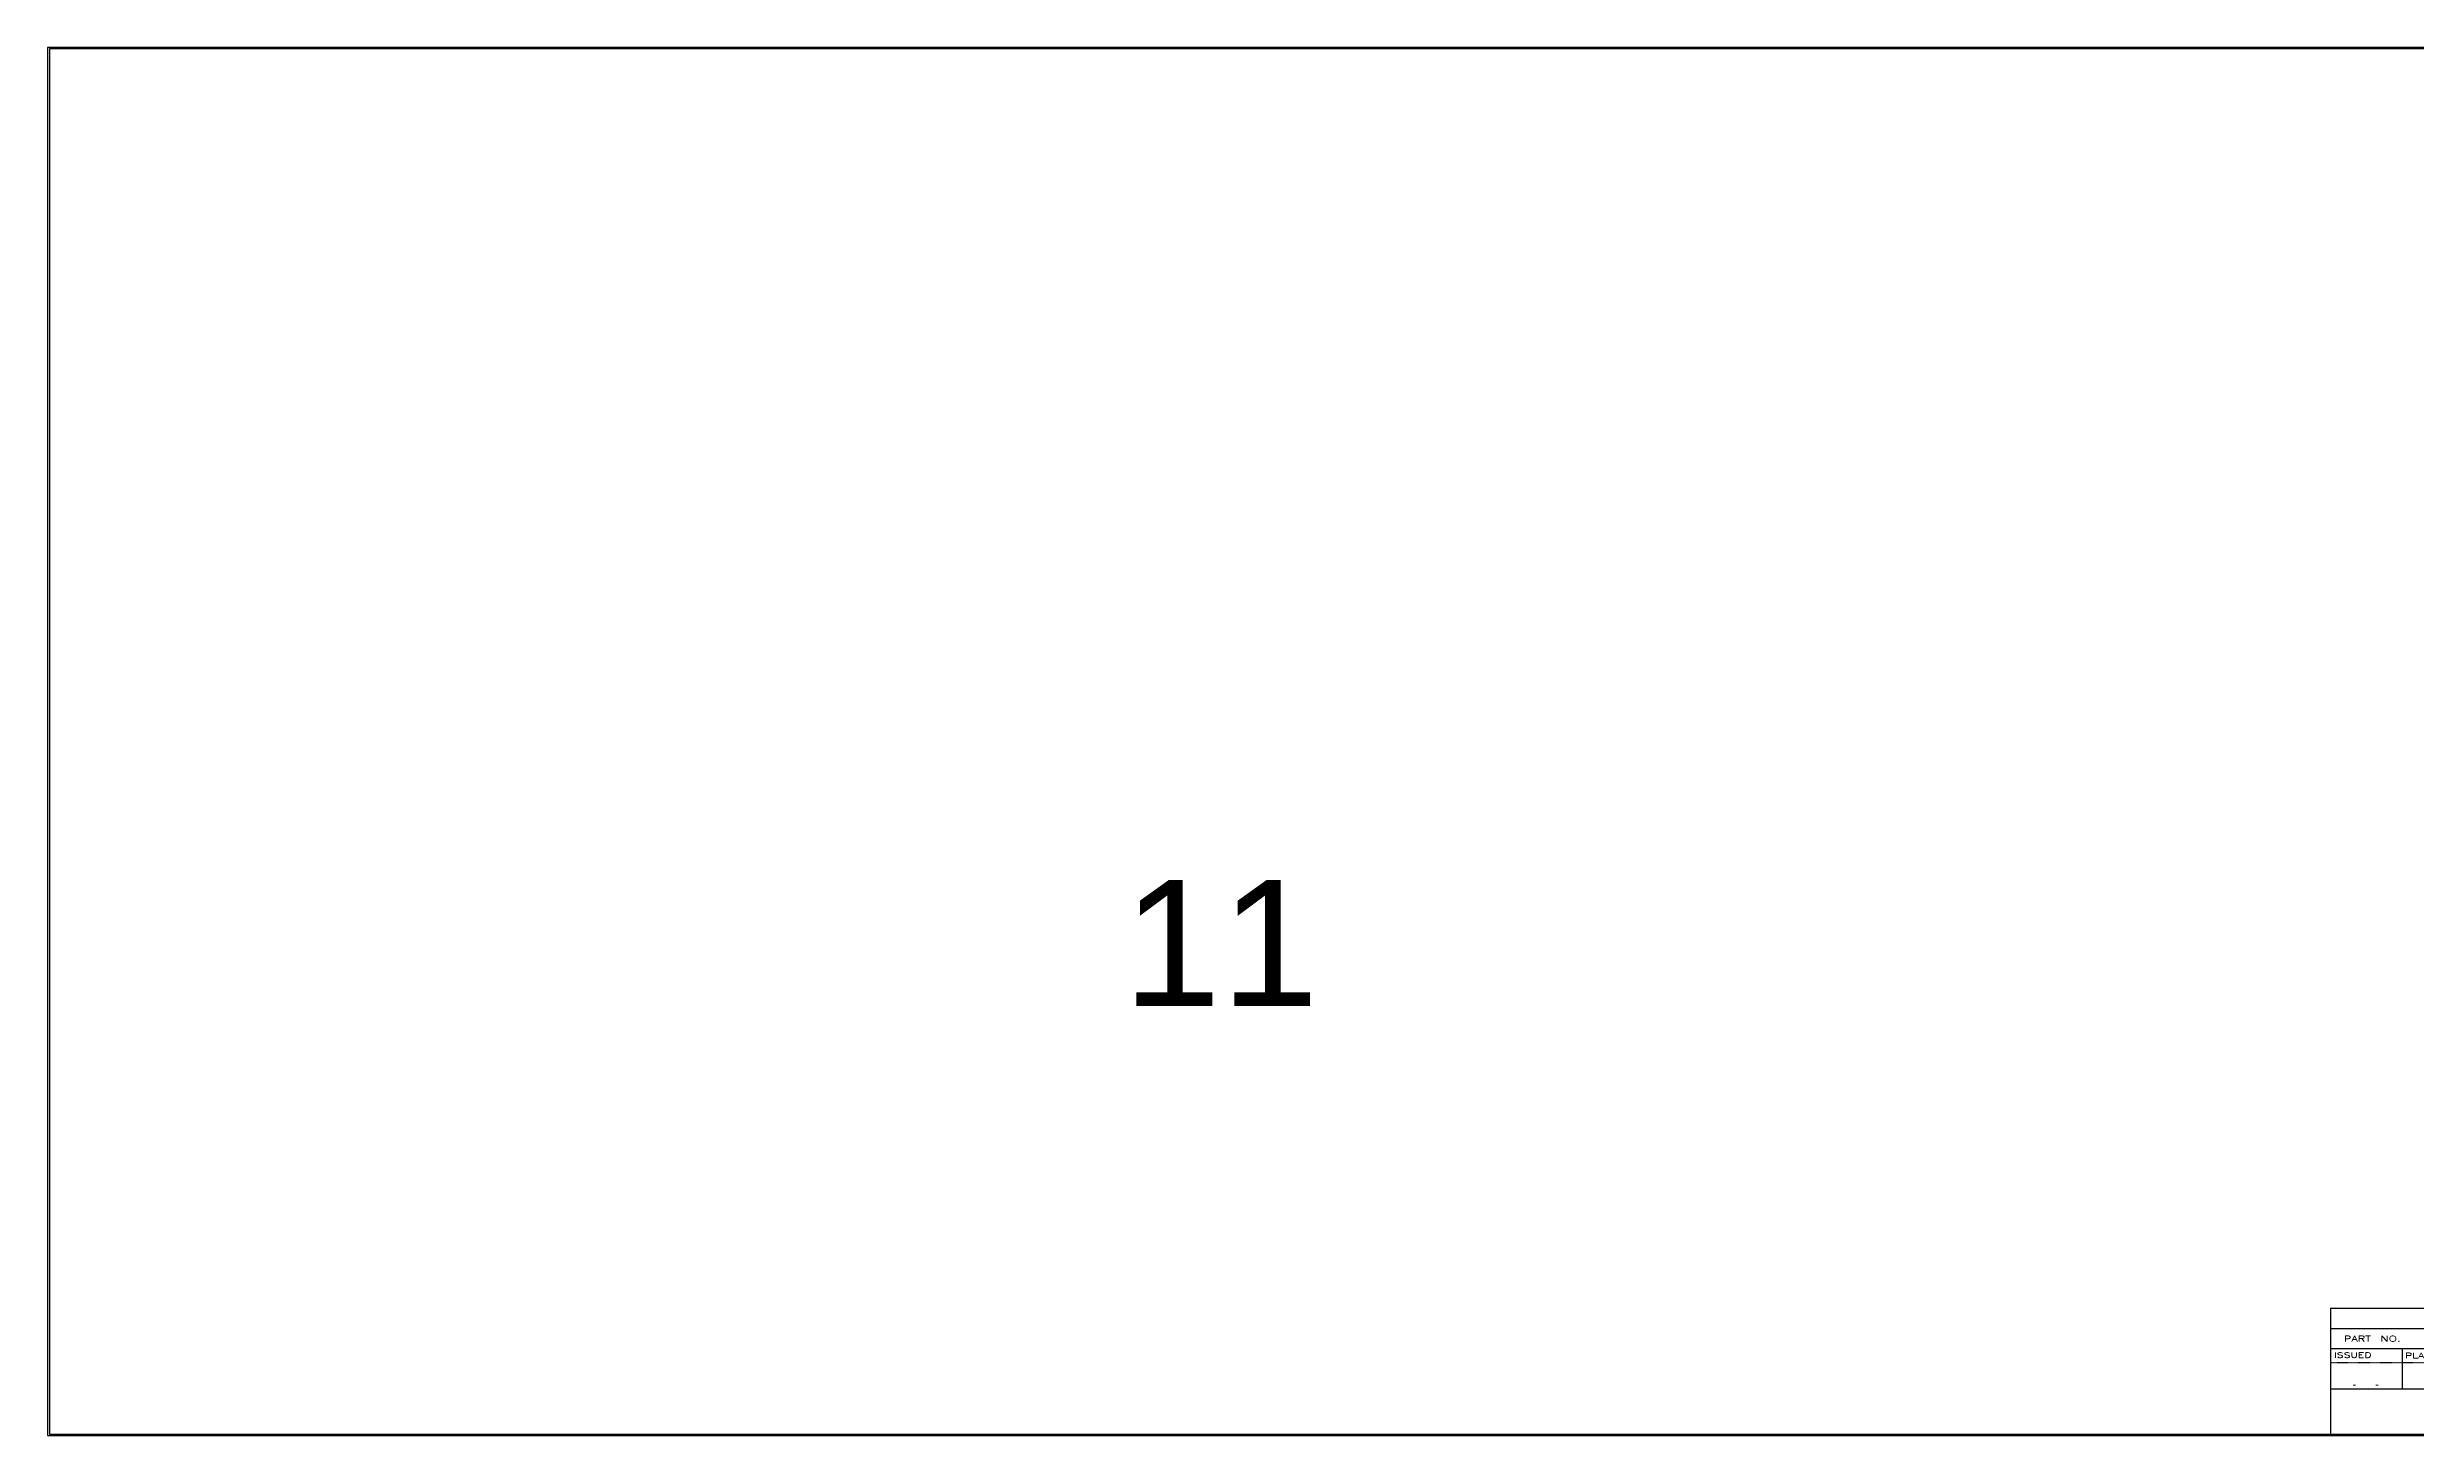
# Model space of a CAD drawing. Header units: millimetres. Extents: x 84 to 2539, y 150 to 1707.
# Drawn here: x 84 to 1024, y 923 to 1474 of the extents above; entities that cross this region are included whole.
import ezdxf
from ezdxf.enums import TextEntityAlignment as Align

# ---------------------------------------------------------------- set-up
doc = ezdxf.new("R2010")
doc.units = ezdxf.units.MM
doc.header["$LTSCALE"] = 0.3
doc.linetypes.add('DOT2', pattern=[0.125, 0, -0.125])
doc.layers.add('L1', color=31, linetype='Continuous')
doc.layers.add('외형선', color=4, linetype='Continuous', lineweight=50)
doc.styles.add('ROMANS', font='romans')
doc.styles.get("Standard").update_dxf_attribs({"font": 'arial.ttf'})

# ---------------------------------------------------------------- blocks, each defined once
blk = doc.blocks.new('ST-A1')
at = {"layer": 'L1'}
for p, q in [((788.6, 550.6), (-0.6, 550.6)), ((-0.6, 550.6), (-0.6, -0.6)), ((788, 550), (0, 550)), ((0, 550), (0, 0)), ((603.6, 50), (788, 50)), ((603.6, 50), (603.6, 0)), ((603.6, 42), (788, 42)), ((603.6, 34), (788, 34)), ((622.6, 34), (622.6, 18)), ((603.6, 18), (690.6, 18)), ((0, 0), (788, 0)), ((603.6, 0), (788, 0)), ((-0.6, -0.6), (788.6, -0.6))]:
    blk.add_line(p, q, dxfattribs=at)
at = {"layer": 'L1', "linetype": 'DOT2'}
blk.add_line((603.6, 28.41), (690.6, 28.41), dxfattribs=at)
at = {"layer": 'L1', "style": 'ROMANS'}
for s, height, p in [('PART', 2.195, (607.14, 36.79)), ('NO.', 2.31, (616.8, 36.74)), ('ISSUED', 2.09, (604.57, 30.35)), ('PLANNED BY', 2.09, (623.36, 30.18))]:
    blk.add_text(s, height=height, dxfattribs=at).set_placement(p)
at = {"layer": 'L1', "width": 2.57645}
blk.add_text('    .  .', height=2, dxfattribs=at).set_placement((600.93, 19.3), (616.93, 19.3), align=Align.FIT)

msp = doc.modelspace()

# ---------------------------------------------------------------- block references
at = {"layer": '외형선', "xscale": 1.5}
msp.add_blockref('ST-A1', (84.7, 923.52), dxfattribs=at)

# ---------------------------------------------------------------- texts
at = {"layer": '외형선'}
msp.add_text('11', height=50, dxfattribs=at).set_placement((510.76, 1093.47))

doc.saveas('drawing.dxf')
